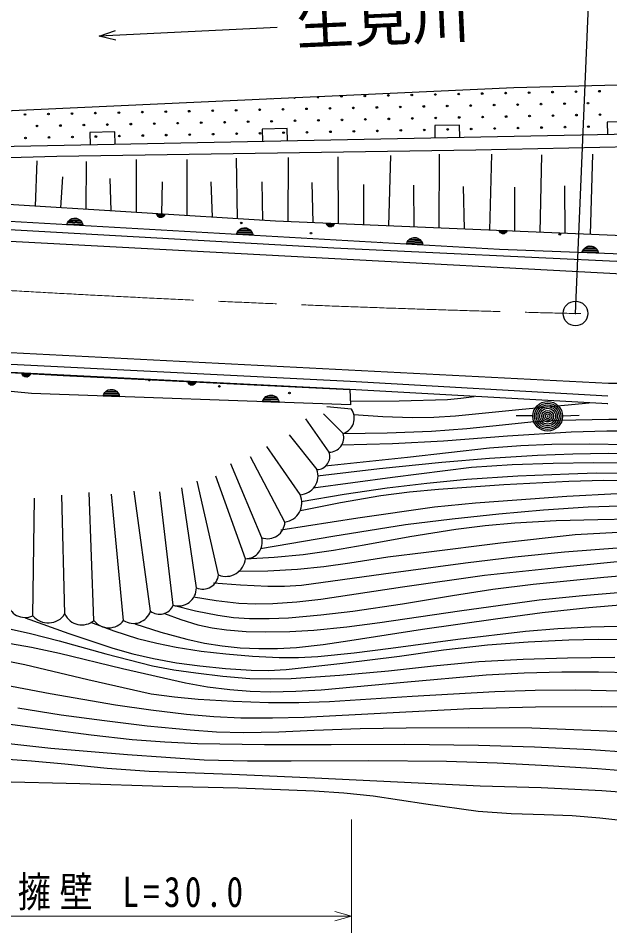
# Model space of a CAD drawing. Units: millimetres, scale not verified. Extents: x 40000 to 680000, y 20000 to 380000.
# Drawn here: x 239259 to 274909, y 254609 to 309760 of the extents above; entities that cross this region are included whole.
import ezdxf
from ezdxf.enums import TextEntityAlignment as Align

# ---------------------------------------------------------------- set-up
doc = ezdxf.new("R2010")
doc.units = ezdxf.units.MM
doc.header["$LTSCALE"] = 1000
doc.linetypes.add('CHAIN', pattern=[18.5, 12, -1.5, 3.5, -1.5])
for name, color, linetype, lineweight in [('M-BGD', 7, 'Continuous', 25), ('M-BMK', 2, 'CHAIN', 13), ('M-BMK-SRVR', 3, 'Continuous', 25), ('M-STR-HTXT', 7, 'Continuous', 13)]:
    doc.layers.add(name, color=color, linetype=linetype, lineweight=lineweight)
doc.styles.add('ＭＳ ゴシック', font='')
doc.styles.get('ＭＳ ゴシック').set_extended_font_data('MS Gothic')

msp = doc.modelspace()

# ---------------------------------------------------------------- linework, layer by layer
at = {"layer": 'M-BGD'}
for p, q in [((272847, 291959), (274278, 325798)), ((254872, 309212), (244130, 308688)), ((244130, 308688), (245114, 309021)), ((245142, 308449), (244130, 308688)), ((269130, 305588), (292483, 306187)), ((229413, 303759), (269130, 305588)), ((276251, 303530), (274751, 303500)), ((274751, 303500), (274766, 302750)), ((291104, 303079), (228751, 301822)), ((245074, 302902), (243575, 302871)), ((243575, 302871), (243590, 302121)), ((245089, 302152), (245074, 302902)), ((255466, 303111), (253967, 303081)), ((253967, 303081), (253982, 302331)), ((255482, 302361), (255466, 303111)), ((265859, 303320), (264359, 303290)), ((264359, 303290), (264374, 302540)), ((265874, 302571), (265859, 303320)), ((266849, 301819), (289572, 302326)), ((241585, 301448), (266849, 301819)), ((227837, 301042), (241585, 301448)), ((240294, 298426), (240391, 301161)), ((246387, 298045), (246392, 301242)), ((249434, 297855), (249431, 301242)), ((252480, 297665), (252411, 301324)), ((255524, 297490), (255554, 301365)), ((258562, 297361), (258534, 301406)), ((261600, 297233), (261718, 301487)), ((264638, 297105), (264657, 301569)), ((267676, 296976), (267801, 301569)), ((270714, 296848), (270821, 301528)), ((273752, 296720), (273883, 301569)), ((243341, 298236), (243371, 301120)), ((241817, 298331), (241934, 300205)), ((244864, 298141), (244800, 300099)), ((254765, 297522), (221254, 299616)), ((247910, 297950), (247943, 299895)), ((250957, 297760), (250882, 299895)), ((254003, 297570), (253962, 299895)), ((257043, 297426), (256983, 299855)), ((260081, 297297), (260085, 299732)), ((263119, 297169), (263106, 299691)), ((266157, 297041), (266086, 299610)), ((269195, 296912), (269189, 299569)), ((272233, 296784), (272209, 299650)), ((268269, 295822), (217068, 298745)), ((219059, 298131), (258276, 295913)), ((247614, 297911), (247599, 297970)), ((247599, 297970), (248098, 297938)), ((248084, 297908), (247609, 297938)), ((247641, 297861), (247614, 297911)), ((247620, 297906), (248069, 297878)), ((248048, 297848), (247638, 297873)), ((247686, 297803), (247641, 297861)), ((247659, 297841), (248022, 297818)), ((248043, 297835), (247991, 297784)), ((248074, 297882), (248043, 297835)), ((248098, 297938), (248074, 297882)), ((219006, 297383), (275654, 294348)), ((242169, 297312), (242216, 297424)), ((243167, 297255), (242169, 297312)), ((242198, 297373), (243146, 297319)), ((242216, 297424), (242278, 297518)), ((243125, 297382), (242226, 297434)), ((242267, 297494), (243088, 297447)), ((242278, 297518), (242382, 297623)), ((243047, 297512), (242321, 297554)), ((242382, 297623), (242495, 297676)), ((242384, 297613), (242988, 297578)), ((242495, 297676), (242615, 297707)), ((242874, 297647), (242502, 297668)), ((242615, 297707), (242770, 297698)), ((242770, 297698), (242885, 297654)), ((242885, 297654), (242991, 297588)), ((242991, 297588), (243082, 297472)), ((243082, 297472), (243137, 297372)), ((243137, 297372), (243167, 297255)), ((247739, 297769), (247686, 297803)), ((247990, 297789), (247688, 297808)), ((247797, 297747), (247739, 297769)), ((247744, 297773), (247930, 297761)), ((247874, 297742), (247797, 297747)), ((247934, 297757), (247874, 297742)), ((247991, 297784), (247934, 297757)), ((289701, 296046), (254765, 297522)), ((257834, 297343), (257818, 297401)), ((257818, 297401), (258317, 297381)), ((258303, 297351), (257829, 297369)), ((257862, 297293), (257834, 297343)), ((257840, 297338), (258290, 297320)), ((258270, 297289), (257859, 297306)), ((257909, 297236), (257862, 297293)), ((257880, 297274), (258244, 297259)), ((258264, 297277), (258213, 297224)), ((258295, 297325), (258264, 297277)), ((258317, 297381), (258295, 297325)), ((252409, 296727), (252456, 296840)), ((253408, 296670), (252409, 296727)), ((252438, 296788), (253386, 296734)), ((252456, 296840), (252519, 296934)), ((253365, 296798), (252466, 296849)), ((252507, 296909), (253328, 296863)), ((252519, 296934), (252622, 297038)), ((253287, 296927), (252561, 296969)), ((252622, 297038), (252735, 297092)), ((252624, 297028), (253228, 296993)), ((252735, 297092), (252855, 297122)), ((253114, 297063), (252743, 297084)), ((252855, 297122), (253010, 297114)), ((253010, 297114), (253125, 297069)), ((253125, 297069), (253231, 297003)), ((253231, 297003), (253322, 296888)), ((253322, 296888), (253377, 296787)), ((253377, 296787), (253408, 296670)), ((257962, 297204), (257909, 297236)), ((258212, 297229), (257910, 297241)), ((258020, 297183), (257962, 297204)), ((257968, 297207), (258154, 297200)), ((258098, 297180), (258020, 297183)), ((258157, 297196), (258098, 297180)), ((258213, 297224), (258157, 297196)), ((268254, 296930), (268237, 296989)), ((268237, 296989), (268737, 296969)), ((268723, 296938), (268248, 296957)), ((268282, 296880), (268254, 296930)), ((268260, 296925), (268709, 296907)), ((268689, 296877), (268278, 296893)), ((268328, 296824), (268282, 296880)), ((268300, 296861), (268663, 296847)), ((268382, 296791), (268328, 296824)), ((268632, 296817), (268330, 296828)), ((268440, 296770), (268382, 296791)), ((268387, 296795), (268573, 296788)), ((268517, 296767), (268440, 296770)), ((268577, 296784), (268517, 296767)), ((268633, 296811), (268577, 296784)), ((268684, 296865), (268633, 296811)), ((268714, 296912), (268684, 296865)), ((268737, 296969), (268714, 296912)), ((262649, 296143), (262696, 296255)), ((262678, 296204), (263626, 296149)), ((262696, 296255), (262759, 296349)), ((263605, 296213), (262706, 296265)), ((262747, 296325), (263569, 296278)), ((262759, 296349), (262862, 296453)), ((263527, 296343), (262801, 296384)), ((262862, 296453), (262976, 296507)), ((262864, 296443), (263468, 296409)), ((262976, 296507), (263095, 296538)), ((263355, 296478), (262983, 296499)), ((263095, 296538), (263250, 296529)), ((263250, 296529), (263365, 296485)), ((263365, 296485), (263471, 296419)), ((263471, 296419), (263562, 296303)), ((263562, 296303), (263617, 296203)), ((263617, 296203), (263648, 296086)), ((258276, 295913), (279179, 294933)), ((263648, 296086), (262649, 296143)), ((290142, 294971), (268269, 295822)), ((273237, 295629), (273282, 295742)), ((274236, 295590), (273237, 295629)), ((273265, 295690), (274214, 295653)), ((273282, 295742), (273343, 295837)), ((274191, 295717), (273292, 295752)), ((273332, 295813), (274154, 295781)), ((273343, 295837), (273445, 295943)), ((274111, 295845), (273384, 295873)), ((273445, 295943), (273557, 295999)), ((273447, 295933), (274051, 295910)), ((273557, 295999), (273676, 296032)), ((273936, 295977), (273564, 295991)), ((273676, 296032), (273831, 296026)), ((273831, 296026), (273947, 295984)), ((273947, 295984), (274054, 295920)), ((274054, 295920), (274147, 295806)), ((274147, 295806), (274203, 295706)), ((274203, 295706), (274236, 295590)), ((229347, 290091), (274832, 287747)), ((230311, 289333), (259272, 287870)), ((230285, 288833), (241965, 288222)), ((259246, 287371), (230285, 288833)), ((240059, 287127), (228944, 288182)), ((239501, 288288), (239485, 288346)), ((239485, 288346), (239984, 288321)), ((239970, 288291), (239496, 288314)), ((239528, 288237), (239501, 288288)), ((239507, 288282), (239956, 288260)), ((239936, 288230), (239525, 288250)), ((239574, 288180), (239528, 288237)), ((239546, 288218), (239910, 288200)), ((239628, 288147), (239574, 288180)), ((239878, 288170), (239576, 288185)), ((239686, 288126), (239628, 288147)), ((239633, 288151), (239819, 288142)), ((239763, 288122), (239686, 288126)), ((239823, 288138), (239763, 288122)), ((239879, 288165), (239823, 288138)), ((239930, 288217), (239879, 288165)), ((239962, 288265), (239930, 288217)), ((239984, 288321), (239962, 288265)), ((241965, 288222), (259246, 287371)), ((244572, 287288), (244684, 287344)), ((244684, 287344), (244803, 287377)), ((244803, 287377), (244958, 287372)), ((244958, 287372), (245074, 287330)), ((249491, 287794), (249475, 287852)), ((249475, 287852), (249974, 287828)), ((249960, 287797), (249486, 287820)), ((249518, 287744), (249491, 287794)), ((249497, 287789), (249946, 287766)), ((249926, 287736), (249515, 287756)), ((249564, 287686), (249518, 287744)), ((249536, 287724), (249900, 287706)), ((249618, 287654), (249564, 287686)), ((249868, 287676), (249566, 287691)), ((249676, 287632), (249618, 287654)), ((249623, 287657), (249809, 287648)), ((249753, 287628), (249676, 287632)), ((249813, 287644), (249753, 287628)), ((249869, 287671), (249813, 287644)), ((249920, 287724), (249869, 287671)), ((249952, 287771), (249920, 287724)), ((249974, 287828), (249952, 287771)), ((259246, 287371), (259286, 286438)), ((274797, 286497), (259246, 287371)), ((259272, 287870), (274805, 286998)), ((274832, 287747), (286275, 287743)), ((259286, 286438), (240059, 287127)), ((244366, 286973), (244410, 287086)), ((245365, 286937), (244366, 286973)), ((244393, 287034), (245343, 287000)), ((244410, 287086), (244471, 287182)), ((245320, 287064), (244420, 287096)), ((244460, 287157), (245282, 287127)), ((244471, 287182), (244572, 287288)), ((245239, 287192), (244512, 287218)), ((244575, 287278), (245179, 287256)), ((245064, 287323), (244692, 287336)), ((245074, 287330), (245182, 287266)), ((245182, 287266), (245275, 287153)), ((245275, 287153), (245332, 287053)), ((245332, 287053), (245365, 286937)), ((254024, 286741), (254085, 286837)), ((254074, 286812), (254896, 286783)), ((254085, 286837), (254186, 286943)), ((254853, 286847), (254126, 286873)), ((254186, 286943), (254298, 286999)), ((254188, 286933), (254793, 286911)), ((254298, 286999), (254417, 287032)), ((254678, 286978), (254305, 286991)), ((254417, 287032), (254572, 287027)), ((254572, 287027), (254688, 286985)), ((254688, 286985), (254796, 286921)), ((254796, 286921), (254889, 286808)), ((254889, 286808), (254946, 286708)), ((265129, 286778), (265934, 286856)), ((265934, 286856), (266748, 286949)), ((274794, 286998), (274805, 286998)), ((253980, 286628), (254024, 286741)), ((254979, 286592), (253980, 286628)), ((254007, 286689), (254956, 286655)), ((254934, 286719), (254034, 286751)), ((254946, 286708), (254979, 286592)), ((259336, 286190), (257861, 286330)), ((259300, 286676), (262215, 286696)), ((262215, 286696), (265129, 286778)), ((269642, 286190), (273679, 286560)), ((274797, 286497), (274765, 286499)), ((258844, 284715), (257651, 285909)), ((259471, 285861), (261229, 285737)), ((261229, 285737), (262996, 285673)), ((262996, 285673), (264303, 285699)), ((264303, 285699), (265609, 285785)), ((265609, 285785), (269642, 286190)), ((270269, 285774), (269269, 285791)), ((272068, 285786), (273068, 285816)), ((258002, 283592), (256597, 285593)), ((266306, 285021), (268452, 285235)), ((268452, 285235), (270159, 285413)), ((270159, 285413), (271870, 285531)), ((271870, 285531), (274854, 285591)), ((274854, 285591), (277842, 285591)), ((257265, 282538), (255614, 284645)), ((258844, 284715), (261500, 284761)), ((261500, 284761), (264164, 284868)), ((264164, 284868), (266306, 285021)), ((268739, 284573), (272584, 284814)), ((272584, 284814), (274740, 284877)), ((274740, 284877), (276910, 284879)), ((258729, 284025), (261814, 284118)), ((261814, 284118), (264896, 284271)), ((264896, 284271), (268739, 284573)), ((269544, 283993), (271430, 284083)), ((271430, 284083), (273697, 284103)), ((273697, 284103), (275966, 284063)), ((256246, 281029), (254245, 283943)), ((262711, 283286), (267672, 283844)), ((267672, 283844), (269544, 283993)), ((270559, 283419), (272684, 283500)), ((272684, 283500), (274819, 283522)), ((274819, 283522), (276975, 283461)), ((255334, 279379), (253262, 283311)), ((257756, 282759), (262711, 283286)), ((261033, 282605), (264786, 282995)), ((264786, 282995), (267670, 283237)), ((267670, 283237), (270559, 283419)), ((271496, 282924), (273932, 282969)), ((273932, 282969), (276369, 282953)), ((253929, 278431), (252069, 282890)), ((257293, 282156), (261033, 282605)), ((261807, 282092), (266578, 282693)), ((266578, 282693), (269030, 282838)), ((269030, 282838), (271496, 282924)), ((251331, 276184), (250032, 281836)), ((252946, 277167), (251156, 282152)), ((257037, 281431), (261807, 282092)), ((263893, 281731), (266299, 281957)), ((266299, 281957), (269369, 282156)), ((268517, 281637), (272448, 281849)), ((269369, 282156), (272452, 282295)), ((272448, 281849), (274548, 281896)), ((272452, 282295), (274089, 282340)), ((274089, 282340), (275725, 282324)), ((274548, 281896), (276658, 281882)), ((249997, 275412), (249120, 281450)), ((258894, 281062), (261503, 281447)), ((261503, 281447), (263893, 281731)), ((262849, 281197), (264589, 281364)), ((264589, 281364), (268517, 281637)), ((240132, 273727), (240238, 280818)), ((242063, 273832), (241888, 280994)), ((243818, 273446), (243538, 281169)), ((245609, 273446), (244872, 281064)), ((247224, 274007), (246241, 281239)), ((248593, 274358), (247786, 281204)), ((256306, 280620), (258894, 281062)), ((258686, 280555), (261118, 280971)), ((261118, 280971), (262849, 281197)), ((269314, 280716), (272334, 280935)), ((272334, 280935), (275356, 281095)), ((256263, 280080), (258686, 280555)), ((259716, 279633), (264348, 280295)), ((264348, 280295), (266823, 280535)), ((266823, 280535), (269314, 280716)), ((270915, 280116), (273614, 280304)), ((273614, 280304), (275529, 280364)), ((255092, 278912), (259716, 279633)), ((265404, 279579), (268218, 279868)), ((268218, 279868), (270915, 280116)), ((258225, 278534), (262608, 279231)), ((262608, 279231), (265404, 279579)), ((265639, 278943), (267402, 279165)), ((267402, 279165), (269182, 279328)), ((269182, 279328), (271687, 279463)), ((271687, 279463), (274197, 279538)), ((274197, 279538), (277695, 279595)), ((253864, 277780), (258225, 278534)), ((262866, 278500), (265639, 278943)), ((268331, 278126), (272835, 278624)), ((272835, 278624), (276166, 278808)), ((258266, 277679), (260109, 278000)), ((260109, 278000), (262866, 278500)), ((263838, 277569), (268331, 278126)), ((254689, 277263), (256427, 277420)), ((256427, 277420), (258266, 277679)), ((261536, 277278), (263838, 277569)), ((272191, 277564), (269199, 277264)), ((275619, 277831), (272191, 277564)), ((252946, 277167), (254689, 277263)), ((257667, 276700), (259241, 276927)), ((259241, 276927), (261536, 277278)), ((266213, 276904), (261278, 276225)), ((269199, 277264), (266213, 276904)), ((272331, 276695), (277304, 277181)), ((252521, 276416), (254302, 276444)), ((254302, 276444), (256088, 276533)), ((256088, 276533), (257667, 276700)), ((267371, 276182), (272331, 276695)), ((274553, 276059), (278812, 276420)), ((261278, 276225), (256321, 275549)), ((262427, 275465), (267371, 276182)), ((270299, 275639), (274553, 276059)), ((252660, 275575), (251030, 275692)), ((254297, 275486), (252660, 275575)), ((255315, 275487), (254297, 275486)), ((256321, 275549), (255315, 275487)), ((257498, 274729), (262427, 275465)), ((265434, 274940), (267863, 275320)), ((267863, 275320), (270299, 275639)), ((249810, 274860), (251183, 274645)), ((256054, 274566), (257498, 274729)), ((262427, 274443), (265434, 274940)), ((265853, 274027), (270658, 274687)), ((270658, 274687), (273261, 274954)), ((273261, 274954), (275882, 275162)), ((248593, 274358), (249933, 274026)), ((251183, 274645), (252561, 274490)), ((252561, 274490), (253576, 274447)), ((253576, 274447), (254605, 274464)), ((254605, 274464), (256054, 274566)), ((259427, 274008), (262427, 274443)), ((270838, 273913), (273658, 274223)), ((273658, 274223), (275758, 274395)), ((239664, 273607), (242296, 272664)), ((248063, 273864), (249065, 273495)), ((249933, 274026), (251290, 273752)), ((251290, 273752), (252237, 273628)), ((252237, 273628), (253201, 273563)), ((253201, 273563), (254371, 273553)), ((254371, 273553), (255554, 273604)), ((255554, 273604), (257498, 273776)), ((257498, 273776), (259427, 274008)), ((261061, 273309), (265853, 274027)), ((268024, 273543), (270838, 273913)), ((238278, 273033), (240004, 272653)), ((243618, 273340), (245026, 272822)), ((246282, 273242), (247845, 272745)), ((249065, 273495), (250083, 273185)), ((250083, 273185), (250942, 273001)), ((250942, 273001), (251814, 272876)), ((257069, 272853), (259068, 273051)), ((259068, 273051), (261061, 273309)), ((263625, 272915), (268024, 273543)), ((271786, 272948), (273762, 273049)), ((273762, 273049), (276512, 273117)), ((240004, 272653), (241726, 272213)), ((242296, 272664), (244959, 271774)), ((245026, 272822), (246450, 272361)), ((247845, 272745), (249424, 272307)), ((251814, 272876), (252995, 272782)), ((252995, 272782), (254176, 272748)), ((254176, 272748), (255625, 272770)), ((255625, 272770), (257069, 272853)), ((259237, 272228), (263625, 272915)), ((265762, 272309), (269824, 272787)), ((269824, 272787), (271786, 272948)), ((238335, 272136), (240048, 271837)), ((241726, 272213), (244526, 271434)), ((246450, 272361), (247601, 272066)), ((247601, 272066), (248776, 271826)), ((249424, 272307), (250478, 272079)), ((250478, 272079), (251545, 271909)), ((251545, 271909), (252640, 271796)), ((256027, 271817), (257635, 271993)), ((257635, 271993), (259237, 272228)), ((261715, 271772), (265762, 272309)), ((264892, 271665), (267551, 271974)), ((267551, 271974), (269992, 272155)), ((269992, 272155), (272437, 272276)), ((272437, 272276), (274205, 272316)), ((274205, 272316), (275972, 272297)), ((240048, 271837), (241750, 271479)), ((241750, 271479), (245535, 270550)), ((244526, 271434), (247344, 270713)), ((244959, 271774), (246169, 271431)), ((246169, 271431), (247402, 271144)), ((248776, 271826), (250272, 271593)), ((250272, 271593), (251777, 271420)), ((251777, 271420), (253375, 271283)), ((252640, 271796), (253750, 271743)), ((253750, 271743), (254890, 271750)), ((254890, 271750), (256027, 271817)), ((257316, 271267), (259514, 271489)), ((259514, 271489), (261715, 271772)), ((262240, 271295), (264892, 271665)), ((238016, 271103), (239645, 270786)), ((247402, 271144), (248796, 270896)), ((248796, 270896), (250211, 270706)), ((253375, 271283), (254983, 271205)), ((254983, 271205), (256150, 271206)), ((255405, 270481), (258821, 270858)), ((256150, 271206), (257316, 271267)), ((258821, 270858), (262240, 271295)), ((264293, 270712), (267029, 270963)), ((267029, 270963), (269693, 271110)), ((269693, 271110), (272358, 271197)), ((272358, 271197), (275224, 271234)), ((239645, 270786), (243452, 269876)), ((245535, 270550), (249344, 269677)), ((247344, 270713), (248638, 270470)), ((248638, 270470), (249953, 270286)), ((249953, 270286), (251579, 270085)), ((250211, 270706), (251755, 270545)), ((251755, 270545), (253302, 270445)), ((253302, 270445), (254349, 270433)), ((254349, 270433), (255405, 270481)), ((258644, 270147), (261575, 270403)), ((261575, 270403), (264293, 270712)), ((267469, 270153), (269745, 270276)), ((269745, 270276), (272023, 270339)), ((272023, 270339), (274232, 270343)), ((274232, 270343), (276439, 270287)), ((237282, 269765), (241188, 269033)), ((243452, 269876), (247265, 269026)), ((251579, 270085), (253208, 269944)), ((253208, 269944), (254454, 269918)), ((254454, 269918), (255712, 269951)), ((255712, 269951), (258644, 270147)), ((257522, 269261), (262493, 269719)), ((262493, 269719), (267469, 270153)), ((249344, 269677), (250666, 269446)), ((250666, 269446), (252005, 269273)), ((252005, 269273), (253229, 269178)), ((253229, 269178), (254455, 269143)), ((254455, 269143), (255984, 269171)), ((255984, 269171), (257522, 269261)), ((262996, 268879), (267982, 269165)), ((267982, 269165), (270418, 269236)), ((270418, 269236), (272866, 269248)), ((272866, 269248), (275615, 269193)), ((241188, 269033), (245113, 268359)), ((247265, 269026), (248669, 268836)), ((248669, 268836), (250093, 268704)), ((250093, 268704), (252211, 268573)), ((258018, 268553), (262996, 268879)), ((239234, 268174), (241840, 267758)), ((245113, 268359), (247249, 268044)), ((247249, 268044), (249404, 267787)), ((252211, 268573), (254331, 268502)), ((254331, 268502), (256170, 268497)), ((256170, 268497), (258018, 268553)), ((261483, 267869), (266472, 268126)), ((266472, 268126), (270437, 268223)), ((270437, 268223), (274401, 268260)), ((274401, 268260), (276288, 268224)), ((241840, 267758), (244456, 267401)), ((249404, 267787), (251038, 267652)), ((251038, 267652), (252674, 267577)), ((252674, 267577), (254582, 267559)), ((254582, 267559), (256500, 267601)), ((256500, 267601), (261483, 267869)), ((237704, 267326), (241179, 266862)), ((244456, 267401), (247025, 267091)), ((247025, 267091), (249611, 266839)), ((259863, 266924), (262632, 266966)), ((262632, 266966), (266420, 266992)), ((266420, 266992), (270207, 266959)), ((270207, 266959), (274272, 266813)), ((241179, 266862), (243646, 266534)), ((243646, 266534), (246117, 266267)), ((249611, 266839), (251216, 266729)), ((251216, 266729), (252833, 266679)), ((252833, 266679), (254959, 266721)), ((254959, 266721), (257095, 266823)), ((257095, 266823), (259863, 266924)), ((274272, 266813), (278345, 266606)), ((238517, 266046), (241227, 265742)), ((246117, 266267), (248088, 266117)), ((248088, 266117), (250064, 266027)), ((250064, 266027), (254093, 265965)), ((254093, 265965), (258122, 265964)), ((258122, 265964), (262555, 265972)), ((262555, 265972), (267001, 265920)), ((267001, 265920), (270378, 265818)), ((241227, 265742), (245838, 265356)), ((245838, 265356), (250463, 265030)), ((270378, 265818), (273762, 265655)), ((273762, 265655), (276092, 265489)), ((238025, 265107), (240049, 264979)), ((240049, 264979), (242071, 264791)), ((242071, 264791), (244611, 264542)), ((250463, 265030), (253080, 264969)), ((253080, 264969), (255709, 264968)), ((255709, 264968), (260387, 264989)), ((260387, 264989), (265073, 264951)), ((265073, 264951), (268127, 264853)), ((268127, 264853), (271179, 264694)), ((244611, 264542), (247155, 264353)), ((247155, 264353), (252140, 264163)), ((271179, 264694), (274164, 264511)), ((274164, 264511), (277144, 264268)), ((237983, 263735), (242975, 263606)), ((252140, 264163), (257131, 263948)), ((257131, 263948), (262109, 263701)), ((262109, 263701), (267100, 263474)), ((242975, 263606), (247968, 263446)), ((247968, 263446), (252521, 263341)), ((252521, 263341), (257089, 263175)), ((257089, 263175), (258875, 263053)), ((267100, 263474), (270768, 263365)), ((270768, 263365), (274433, 263196)), ((274433, 263196), (276047, 263063)), ((258875, 263053), (260654, 262870)), ((260654, 262870), (263816, 262372)), ((263816, 262372), (266982, 261934)), ((266982, 261934), (268962, 261804)), ((268962, 261804), (270959, 261734)), ((270959, 261734), (272638, 261670)), ((272638, 261670), (274322, 261545)), ((274322, 261545), (275947, 261350))]:
    msp.add_line(p, q, dxfattribs=at)
for centre, radius in [((258738, 305049), 49.7), ((260152, 305077), 49.7), ((261566, 305106), 49.7), ((262980, 305134), 49.7), ((264394, 305163), 49.7), ((265808, 305191), 49.7), ((267222, 305220), 49.7), ((268636, 305248), 49.7), ((270050, 305277), 49.7), ((271464, 305305), 49.7), ((272877, 305334), 49.7), ((274291, 305362), 49.7), ((260873, 304384), 49.7), ((262287, 304413), 49.7), ((263701, 304441), 49.7), ((265115, 304470), 49.7), ((266529, 304498), 49.7), ((267943, 304527), 49.7), ((269357, 304555), 49.7), ((270771, 304584), 49.7), ((272185, 304612), 49.7), ((273599, 304641), 49.7), ((239664, 303957), 49.7), ((241078, 303985), 49.7), ((242492, 304014), 49.7), ((243906, 304042), 49.7), ((245320, 304071), 49.7), ((246734, 304099), 49.7), ((248148, 304128), 49.7), ((249562, 304156), 49.7), ((250976, 304185), 49.7), ((252390, 304213), 49.7), ((253804, 304242), 49.7), ((255218, 304270), 49.7), ((256632, 304299), 49.7), ((258046, 304327), 49.7), ((259459, 304356), 49.7), ((268664, 303834), 49.7), ((270078, 303863), 49.7), ((271492, 303891), 49.7), ((272906, 303920), 49.7), ((274320, 303948), 49.7), ((241800, 303293), 49.7), ((243214, 303321), 49.7), ((244627, 303350), 49.7), ((246041, 303378), 49.7), ((247455, 303407), 49.7), ((248869, 303435), 49.7), ((250283, 303464), 49.7), ((251697, 303492), 49.7), ((253111, 303521), 49.7), ((254525, 303549), 49.7), ((255939, 303578), 49.7), ((257353, 303606), 49.7), ((258767, 303635), 49.7), ((260181, 303663), 49.7), ((261595, 303692), 49.7), ((263009, 303720), 49.7), ((264422, 303749), 49.7), ((265836, 303777), 49.7), ((267250, 303806), 49.7), ((240386, 303264), 49.7), ((249590, 302743), 49.7), ((251004, 302771), 49.7), ((252418, 302799), 49.7), ((253832, 302828), 49.7), ((255246, 302857), 49.7), ((256660, 302885), 49.7), ((258074, 302913), 49.7), ((259488, 302942), 49.7), ((260902, 302970), 49.7), ((262316, 302999), 49.7), ((263730, 303027), 49.7), ((265144, 303056), 49.7), ((266558, 303084), 49.7), ((267971, 303113), 49.7), ((269385, 303141), 49.7), ((270799, 303170), 49.7), ((272213, 303198), 49.7), ((273627, 303227), 49.7), ((239693, 302543), 49.7), ((241107, 302572), 49.7), ((242521, 302600), 49.7), ((243935, 302629), 49.7), ((245349, 302657), 49.7), ((246763, 302686), 49.7), ((248177, 302714), 49.7), ((252700, 297417), 49.7), ((256898, 296800), 49.7), ((271898, 296737), 49.7), ((272847, 291958), 22.5), ((251378, 287560), 49.7), ((255602, 287159), 49.7), ((271169, 285759), 896), ((271169, 285759), 792), ((271169, 285759), 688), ((271169, 285759), 580), ((271169, 285759), 477), ((271169, 285759), 351), ((271169, 285759), 243), ((271169, 285759), 140), ((271169, 285759), 27)]:
    msp.add_circle(centre, radius, dxfattribs=at)
for centre, radius, start, end in [((257324, 305020), 49.7, 153.4176, 31.8567), ((254496, 304963), 49.7, 261.9958, 283.2786), ((255910, 304992), 49.7, 196.9563, 348.3181), ((261095, 296182), 49.7, 76.1934, 97.2717), ((247154, 287961), 49.7, 170.2447, 4.111), ((258537, 285637), 971, 288.435, 34.6951), ((258002, 284469), 878, 270, 16.2602), ((257238, 283342), 804, 271.8779, 18.1381), ((256189, 282165), 1138, 272.8734, 19.1336), ((255171, 280546), 1179, 277.9189, 24.1791), ((254276, 279431), 1059, 250.8893, 357.1495), ((252964, 278168), 1001, 268.9949, 15.2551), ((251770, 277281), 1182, 248.1986, 354.4588), ((250375, 276298), 964, 246.9385, 353.1987), ((248900, 275412), 1097, 253.7398, 0), ((239663, 274710), 1089, 189.2726, 295.5328), ((247777, 274696), 883, 231.2513, 337.5115), ((241058, 274503), 1209, 219.992, 326.2522), ((243086, 274297), 1123, 204.4625, 310.7227), ((246206, 274332), 1069, 236.0489, 342.3091), ((244714, 274117), 1119, 216.8699, 323.1301)]:
    msp.add_arc(centre, radius, start, end, dxfattribs=at)
at = {"layer": 'M-BMK'}
msp.add_arc((296401, 1291676), 1000000, 260.28317, 268.66907, dxfattribs=at)
at = {"layer": 'M-BMK-SRVR'}
msp.add_circle((272847, 291958), 746, dxfattribs=at)
at = {"layer": 'M-STR-HTXT'}
for p, q in [((259336, 254609), (259336, 261434)), ((228944, 255609), (259336, 255609)), ((258336, 255896), (259336, 255609)), ((259336, 255609), (258336, 255324))]:
    msp.add_line(p, q, dxfattribs=at)

# ---------------------------------------------------------------- texts
at = {"layer": 'M-BGD', "style": 'ＭＳ ゴシック'}
msp.add_text('生見川', height=2566, rotation=2.6, dxfattribs=at).set_placement((256072, 307386), align=Align.BOTTOM_LEFT)
at = {"layer": 'M-STR-HTXT', "insert": (239229, 255951), "char_height": 1833, "attachment_point": 7, "style": 'ＭＳ ゴシック'}
msp.add_mtext('\\T1.26;\\W0.8;擁壁\\~L=30.0', dxfattribs=at)

doc.saveas('drawing.dxf')
